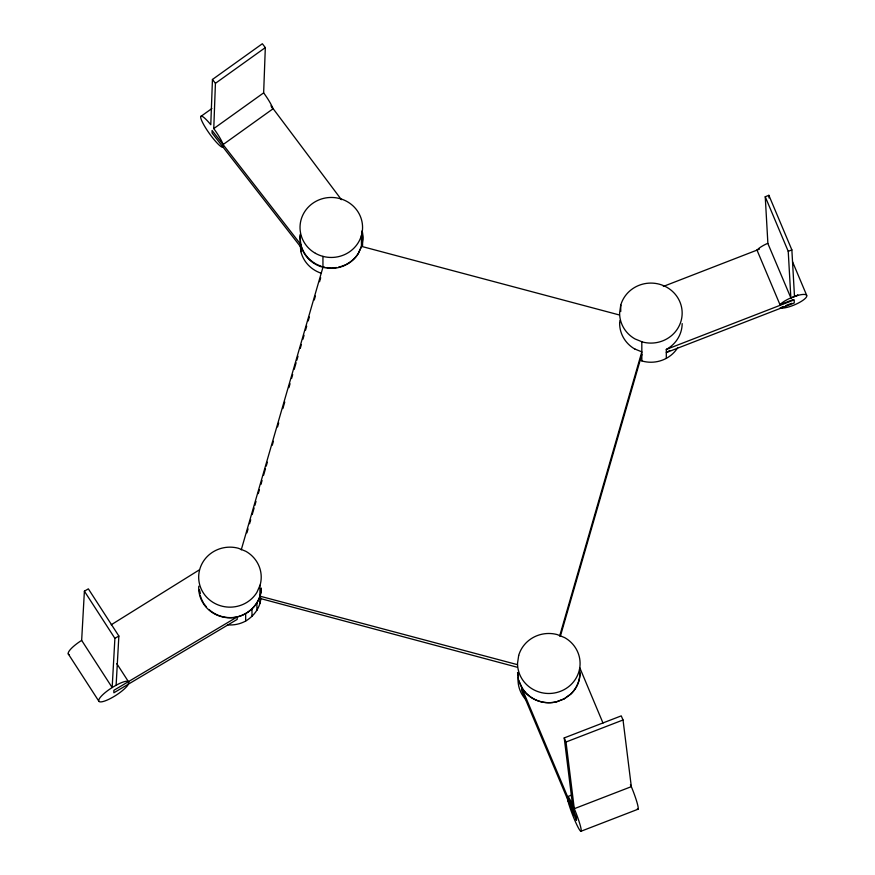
<?xml version="1.0" encoding="UTF-8"?>
<svg xmlns="http://www.w3.org/2000/svg" width="875" height="875" viewBox="0 0 875 875"><rect width="100%" height="100%" fill="white"/><g stroke="black" fill="none" stroke-linecap="round" stroke-linejoin="round"><path stroke-width="1.31" d="M212.45 79.472L210.787 124.742A19.064 3.216 54.4 0 0 202.923 123.178A19.064 3.216 54.4 0 0 222.545 147.339L223.355 147.044L223.409 145.698L222.688 143.412A19.064 3.216 54.4 0 0 213.762 128.592L215.425 83.322L212.45 79.472L262.347 43.75L265.322 47.6L263.648 92.87A19.064 3.216 54.4 0 1 272.584 107.691L272.945 108.85L223.059 144.583M84.394 591.183L114.898 638.356L112.164 687.553L81.659 640.38L84.394 591.183L88.353 588.853L118.858 636.027L116.123 685.223L112.164 687.553A17.861 4.287 -32.9 0 0 101.642 701.827A17.861 4.287 -32.9 0 0 127.761 685.3L128.942 682.019L127.991 681.308A17.861 4.287 -32.9 0 0 116.123 685.223M362.13 230.77A31.467 30.188 -0.1 0 1 361.637 246.389L358.258 253.575A31.27 30.002 -0.1 0 1 326.966 268.067A31.27 30.002 -0.1 0 1 301.033 245.864L300.048 238.098L300.486 235.113M260.881 597.986C260.269 607.698 253.881 616.197 245.667 621.053A31.019 29.761 -0.1 0 1 227.434 624.848M619.631 322.984L620.003 320.436M241.248 549.839L322.952 267.258L322.941 256.375M246.925 532.853L248.062 528.927M249.572 523.698L250.709 519.772M252.219 514.544L254.111 508.003M254.866 505.389L256.003 501.463M258.278 493.609L259.405 489.683M260.925 484.455L262.062 480.528M263.572 475.3L265.464 468.748M266.219 466.134L267.356 462.208M272.267 445.211L273.405 441.284M277.572 426.891L278.698 422.964M282.866 408.57L284.758 402.03M288.914 387.647L290.052 383.72M291.561 378.481L292.698 374.566M294.208 369.327L296.1 362.786M296.855 360.172L297.992 356.245M300.267 348.392L301.394 344.477M302.914 339.238L304.052 335.311M305.561 330.083L306.698 326.156M308.208 320.928L309.345 317.002M314.256 299.994L315.394 296.067M319.561 281.673L320.688 277.758M559.65 636.038L641.823 351.859L635.031 349.092M560.416 636.059L641.834 354.495M567.602 796.622A18.572 1.947 68.9 0 1 572.502 804.595L574.295 808.697A18.572 1.947 68.9 0 1 581.208 829.938A18.572 1.947 68.9 0 1 575.52 821.964A18.572 1.947 68.9 0 1 567.613 799.334L574.306 815.259L574.306 812.613L567.602 796.644L571.397 795.167M209.191 609.722A31.019 29.761 -0.1 0 0 230.125 617.63C246.247 617.859 261.133 604.428 261.242 588.055C261.198 604.603 245.919 618.078 229.698 617.794A31.27 30.002 -0.1 0 1 198.702 587.541L198.822 586.173M260.116 598.456L517.344 667.275M756.984 250.13L758.745 248.478A14.995 3.927 -22.8 0 1 767.878 243.272L765.242 196.744L768.873 195.311L791.864 249.9L794.489 296.439L798.022 295.345A14.995 3.927 -22.8 0 1 802.911 300.333A14.995 3.927 -22.8 0 1 780.15 307.902L783.552 306.458M757.006 250.119L779.997 304.708L781.736 303.078A14.995 3.927 -22.8 0 1 790.869 297.872L798.011 295.094L790.869 298.123L788.233 251.333L765.242 196.744M215.425 83.322L265.322 47.6M200.812 116.463L211.892 108.522M213.762 128.592L263.648 92.87M111.202 624.794L199.358 569.855M237.508 616.733L113.859 690.32L113.859 692.803L237.202 619.391L237.191 616.908M114.898 638.356L118.858 636.027M517.562 672.47L518.558 680.247L576.45 817.742L576.461 820.378L521.62 690.145L521.905 687.345M788.233 251.333L791.864 249.9M663.327 286.431L759.358 249.2M779.997 304.708L792.914 299.698M666.312 358.345L666.302 349.431L794.227 299.841L794.237 302.98L666.312 352.57M785.892 305.55L791.744 303.286M572.502 804.595L564.211 737.92L621.239 715.881L623.033 719.983L631.323 786.658A18.572 1.947 68.9 0 1 637.339 808.828M630.427 784.613L631.323 786.658L574.295 808.697L566.005 742.011L623.033 719.983M581 831.25L638.039 809.222M518.558 680.247L522.014 687.619A30.931 29.673 -0.1 0 0 525.952 692.869M579.611 669.112L579.873 673.334A30.931 29.673 -0.1 0 1 570.598 694.225L564.233 698.841L556.653 701.772A30.931 29.673 -0.1 0 1 526.87 693.809M619.434 314.989L361.452 246.367L361.43 235.473M259.952 596.17L517.333 664.628M639.57 359.931L642.556 361.145A31.27 30.002 -0.1 0 0 677.862 347.463M271.458 106.936L272.945 108.85M300.88 247.177L212.089 133.033L212.078 130.473L300.88 244.617A31.467 30.188 -0.1 0 0 314.945 263.364M270.977 105.798L341.425 199.686M116.812 663.677L128.428 681.647M68.272 653.92L98.777 701.094M564.211 737.92L566.005 742.011M792.564 261.811L806.673 295.312M790.869 297.872L767.878 243.523M579.808 667.789L603.006 723.078M199.533 590.023L199.981 593.425M199.347 590.166L199.839 593.873M518.033 672.744L518.503 676.473M300.267 245.7L300.891 251.628A31.467 30.188 -0.1 0 0 321.147 273.208M768.873 195.311L769.027 197.969M641.812 341.709L641.845 360.85M620.736 305.189L620.747 311.533M567.569 796.655L567.58 799.291M300.891 251.628L300.059 236.775A31.467 30.188 -0.1 0 1 300.256 234.15M259.93 585.528L259.963 603.52M256.911 603.017L256.933 610.367M251.978 609.087L251.989 616.427M245.656 613.703L245.667 621.053M361.9 232.105A31.27 30.002 -0.1 0 1 361.452 246.367L358.258 253.575A31.467 30.188 -0.1 0 1 346.391 264.283M345.177 264.873A31.467 30.188 -0.1 0 1 338.713 267.072M336.416 267.509A31.467 30.188 -0.1 0 1 331.712 267.881M330.542 267.87A31.467 30.188 -0.1 0 1 327.031 267.575M324.702 267.17A31.467 30.188 -0.1 0 1 322.438 266.602M321.136 266.197A31.467 30.188 -0.1 0 1 316.116 264.031M580.103 672.984A31.27 30.002 -0.1 0 1 570.752 694.127L564.145 698.884L556.653 701.772A31.27 30.002 -0.1 0 1 521.609 687.498M682.172 323.586A31.27 30.002 -0.1 0 1 666.302 349.431M635.031 349.169A31.27 30.002 -0.1 0 1 619.631 323.061M206.412 606.911A31.019 29.761 -0.1 0 1 204.017 603.75M203.317 602.645A31.019 29.761 -0.1 0 1 200.255 595.459M525.962 699.727A30.931 29.673 -0.1 0 1 518.186 677.02M362.173 240.406A31.27 30.002 -0.1 0 1 362.6 245.623M669.725 350.416A31.27 30.002 -0.1 0 1 667.472 351.903M69.223 654.642A17.861 4.287 -32.9 0 1 81.659 640.38M518.678 655.473L517.541 663.228A31.27 30.002 -0.1 0 0 564.211 689.598A31.27 30.002 -0.1 0 0 564.692 637.634L557.178 634.572A31.27 30.002 -0.1 0 0 518.678 655.473M620.747 305.08L619.609 312.834A31.27 30.002 -0.1 0 0 635.009 338.942L642.523 342.005A31.27 30.002 -0.1 0 0 681.023 321.103A31.27 30.002 -0.1 0 0 659.247 284.178A31.27 30.002 -0.1 0 0 620.747 305.08M260.083 585.167L256.9 592.375A31.27 30.002 -0.1 0 1 216.486 604.231A31.27 30.002 -0.1 0 1 200.659 566.65A31.27 30.002 -0.1 0 1 238.317 548.242L245.831 551.305A31.27 30.002 -0.1 0 1 260.083 585.167M315.427 253.312A31.27 30.002 -0.1 0 0 362.567 227.719A31.27 30.002 -0.1 0 0 315.897 201.348A31.27 30.002 -0.1 0 0 315.427 253.312"/></g></svg>
